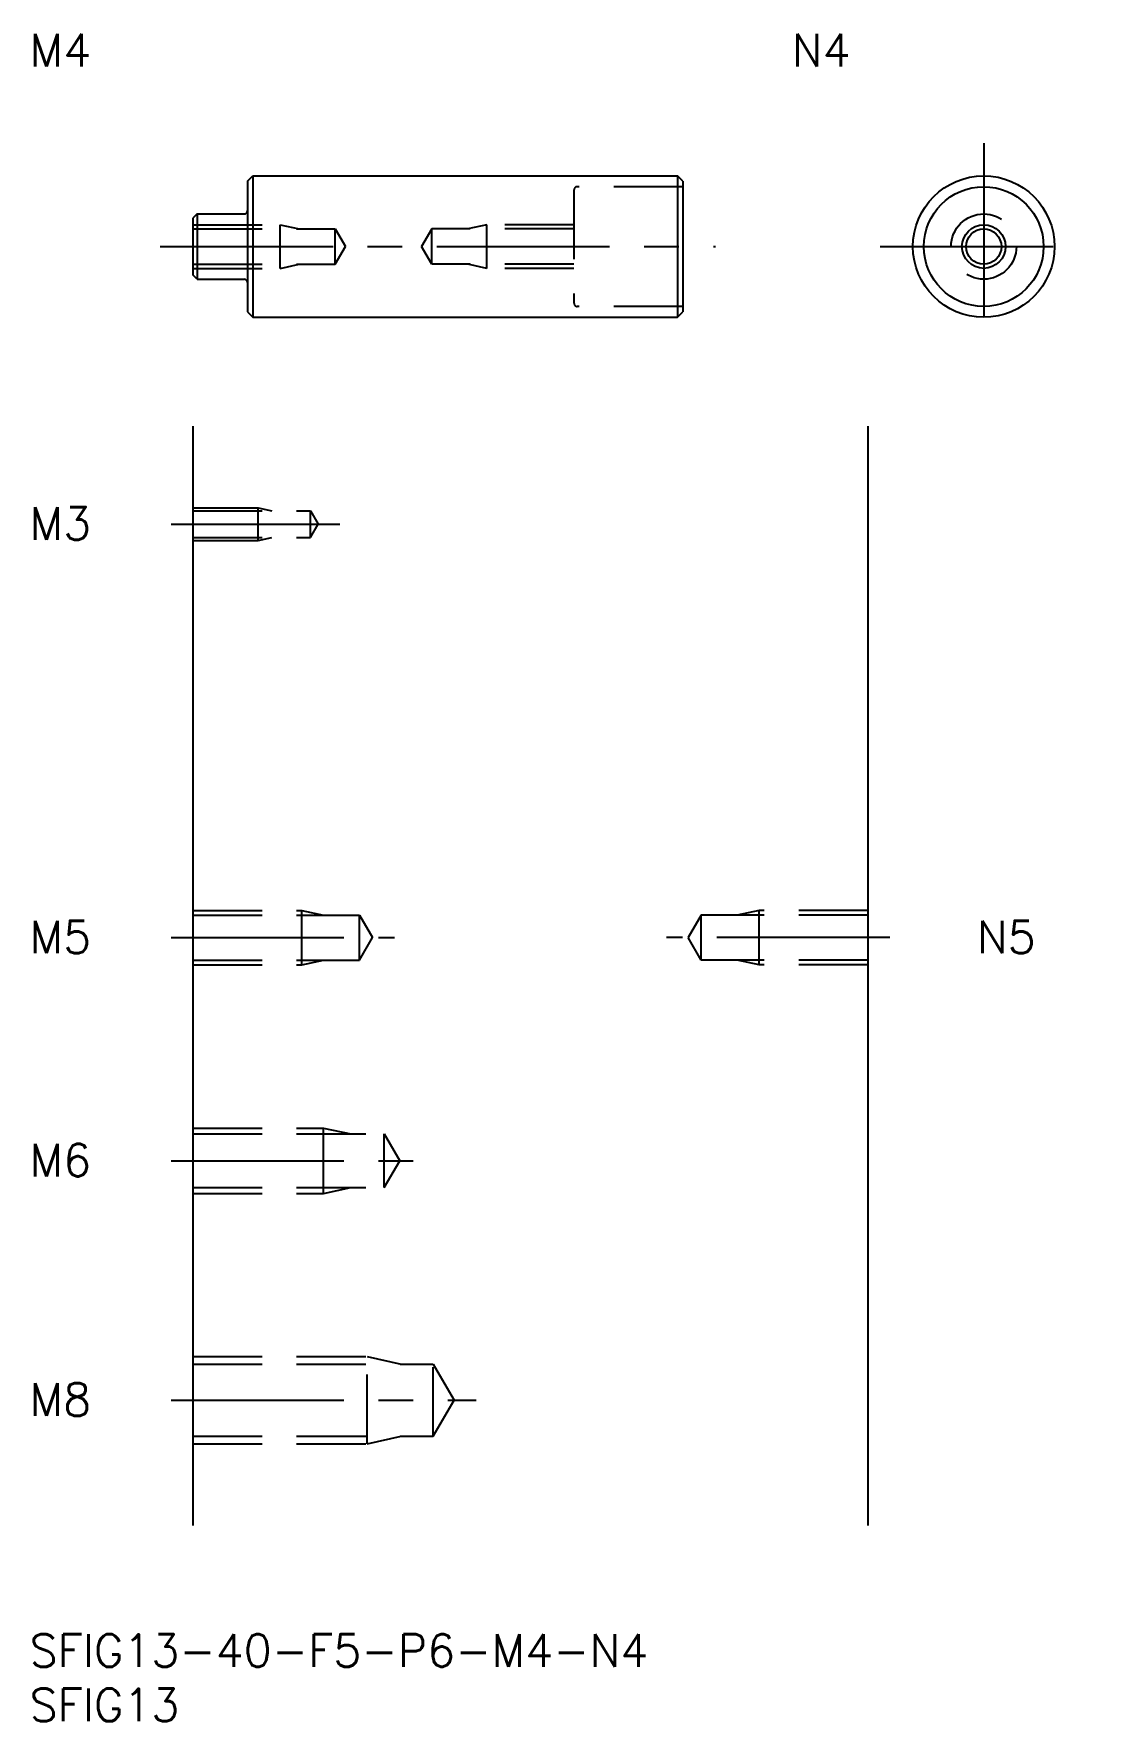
# Model space of a CAD drawing. Extents: x 0 to 97, y -8 to 147.
import ezdxf

# ---------------------------------------------------------------- set-up
doc = ezdxf.new("R2010")
doc.units = 0
doc.header["$LTSCALE"] = 0.5
doc.linetypes.add('CENTER', pattern=[50.8, 31.75, -6.35, 6.35, -6.35])
doc.linetypes.add('DASHED', pattern=[19.05, 12.7, -6.35])
for name, color, linetype in [('MSM_CENTER', 1, 'CENTER'), ('MSM_CONTINUOUS', 7, 'CONTINUOUS'), ('MSM_DASHED', 4, 'DASHED'), ('MSM_NARROW', 5, 'CONTINUOUS'), ('MSM_PART_NUMBER', 7, 'CONTINUOUS')]:
    doc.layers.add(name, color=color, linetype=linetype)
doc.styles.get("Standard").update_dxf_attribs({"font": 'txt.shx', "height": 3, "bigfont": 'bigfont.shx'})

# ---------------------------------------------------------------- blocks, each defined once
blk = doc.blocks.new('*U4')
at = {"layer": 'MSM_PART_NUMBER'}
blk.add_text('SFIG13-40-F5-P6-M4-N4', height=3, dxfattribs=at).set_placement((0, -3))
blk = doc.blocks.new('*U5')
at = {"layer": 'MSM_PART_NUMBER'}
blk.add_text('SFIG13', height=3, dxfattribs=at).set_placement((0, -8))
blk = doc.blocks.new('*U6')
at = {"layer": 'MSM_PART_NUMBER'}
blk.add_text('M8', height=3, dxfattribs=at).set_placement((0, 20.06))
blk = doc.blocks.new('*U7')
at = {"layer": 'MSM_PART_NUMBER'}
blk.add_text('M6', height=3, dxfattribs=at).set_placement((0, 42.06))
blk = doc.blocks.new('*U8')
at = {"layer": 'MSM_PART_NUMBER'}
blk.add_text('M5', height=3, dxfattribs=at).set_placement((0, 62.56))
blk = doc.blocks.new('*U9')
at = {"layer": 'MSM_PART_NUMBER'}
blk.add_text('M4', height=3, dxfattribs=at).set_placement((0, 144.06))
blk = doc.blocks.new('*U10')
at = {"layer": 'MSM_PART_NUMBER'}
blk.add_text('N5', height=3, dxfattribs=at).set_placement((87, 62.56))
blk = doc.blocks.new('*U11')
at = {"layer": 'MSM_PART_NUMBER'}
blk.add_text('N4', height=3, dxfattribs=at).set_placement((70, 144.06))
blk = doc.blocks.new('*U12')
at = {"layer": 'MSM_PART_NUMBER'}
blk.add_text('M3', height=3, dxfattribs=at).set_placement((0, 100.56))

msp = doc.modelspace()

# ---------------------------------------------------------------- linework, layer by layer
at = {"layer": 'MSM_CENTER'}
for p, q in [((87.63, 137), (87.63, 118)), ((12, 127.5), (63, 127.5)), ((78.13, 127.5), (97.13, 127.5)), ((13, 102), (28.5, 102)), ((13, 64), (33.5, 64)), ((79, 64), (58.5, 64)), ((13, 43.5), (36, 43.5)), ((13, 21.5), (41, 21.5))]:
    msp.add_line(p, q, dxfattribs=at)
at = {"layer": 'MSM_CONTINUOUS'}
for p, q in [((20, 133.5), (20.5, 134)), ((20, 133.5), (20, 121.5)), ((20.5, 134), (59.5, 134)), ((20.5, 134), (20.5, 121)), ((59.5, 134), (59.5, 121)), ((60, 133.5), (59.5, 134)), ((60, 133.5), (60, 121.5)), ((15.4, 130.5), (15, 130.1)), ((15.4, 130.5), (15.4, 124.5)), ((15.4, 130.5), (19.7, 130.5)), ((15, 130.1), (15, 124.9)), ((15.4, 124.5), (15, 124.9)), ((15.4, 124.5), (19.7, 124.5)), ((20, 121.5), (20.5, 121)), ((20.5, 121), (59.5, 121)), ((59.5, 121), (60, 121.5)), ((15, 111), (15, 10)), ((77, 111), (77, 10))]:
    msp.add_line(p, q, dxfattribs=at)
for radius in [6.5, 5.5, 1.62]:
    msp.add_circle((87.63, 127.5), radius, dxfattribs=at)
for centre, start, end in [((19.7, 130.8), 270, 0), ((19.7, 124.2), 0, 90)]:
    msp.add_arc(centre, 0.3, start, end, dxfattribs=at)
at = {"layer": 'MSM_DASHED'}
for p, q in [((50, 132.7), (50, 122.3)), ((60, 133), (50.3, 133)), ((15, 129.5), (23, 129.5)), ((15, 129.12), (28.06, 129.12)), ((23, 125.5), (23, 129.5)), ((23, 129.5), (24.75, 129.12)), ((28.06, 125.88), (28.06, 129.12)), ((28.06, 129.12), (29, 127.5)), ((36.94, 129.12), (36, 127.5)), ((50, 129.12), (36.94, 129.12)), ((36.94, 125.88), (36.94, 129.12)), ((42, 129.5), (40.25, 129.12)), ((50, 129.5), (42, 129.5)), ((42, 125.5), (42, 129.5)), ((28.06, 125.88), (29, 127.5)), ((36.94, 125.88), (36, 127.5)), ((15, 125.88), (28.06, 125.88)), ((23, 125.5), (24.75, 125.88)), ((50, 125.88), (36.94, 125.88)), ((42, 125.5), (40.25, 125.88)), ((15, 125.5), (23, 125.5)), ((50, 125.5), (42, 125.5)), ((60, 122), (50.3, 122)), ((15, 103.5), (21, 103.5)), ((15, 103.23), (25.79, 103.23)), ((21, 103.5), (22.25, 103.23)), ((21, 100.5), (21, 103.5)), ((25.79, 100.77), (25.79, 103.23)), ((25.79, 103.23), (26.5, 102)), ((25.79, 100.77), (26.5, 102)), ((15, 100.77), (25.79, 100.77)), ((15, 100.5), (21, 100.5)), ((21, 100.5), (22.25, 100.77)), ((15, 66.5), (25, 66.5)), ((15, 66.07), (30.31, 66.07)), ((25, 61.5), (25, 66.5)), ((25, 66.5), (27, 66.07)), ((30.31, 61.93), (30.31, 66.07)), ((30.31, 66.07), (31.5, 64)), ((61.69, 66.07), (60.5, 64)), ((77, 66.07), (61.69, 66.07)), ((61.69, 61.93), (61.69, 66.07)), ((67, 66.5), (65, 66.07)), ((77, 66.5), (67, 66.5)), ((67, 61.5), (67, 66.5)), ((30.31, 61.93), (31.5, 64)), ((61.69, 61.93), (60.5, 64)), ((15, 61.93), (30.31, 61.93)), ((15, 61.5), (25, 61.5)), ((25, 61.5), (27, 61.93)), ((77, 61.93), (61.69, 61.93)), ((67, 61.5), (65, 61.93)), ((77, 61.5), (67, 61.5)), ((15, 46.5), (27, 46.5)), ((15, 45.96), (32.58, 45.96)), ((27, 40.5), (27, 46.5)), ((27, 46.5), (29.5, 45.96)), ((32.58, 41.04), (32.58, 45.96)), ((32.58, 45.96), (34, 43.5)), ((32.58, 41.04), (34, 43.5)), ((15, 41.04), (32.58, 41.04)), ((15, 40.5), (27, 40.5)), ((27, 40.5), (29.5, 41.04)), ((15, 25.5), (31, 25.5)), ((15, 24.82), (37.08, 24.82)), ((31, 17.5), (31, 25.5)), ((31, 25.5), (34.12, 24.82)), ((37.08, 18.18), (37.08, 24.82)), ((37.08, 24.82), (39, 21.5)), ((37.08, 18.18), (39, 21.5)), ((15, 18.18), (37.08, 18.18)), ((15, 17.5), (31, 17.5)), ((31, 17.5), (34.12, 18.18))]:
    msp.add_line(p, q, dxfattribs=at)
msp.add_circle((87.63, 127.5), 3, dxfattribs=at)
for centre, start, end in [((50.3, 132.7), 90, 180), ((50.3, 122.3), 180, 270)]:
    msp.add_arc(centre, 0.3, start, end, dxfattribs=at)
at = {"layer": 'MSM_NARROW'}
msp.add_circle((87.63, 127.5), 2, dxfattribs=at)

# ---------------------------------------------------------------- block references
at = {"layer": 'MSM_CONTINUOUS'}
for name in ['*U9', '*U11', '*U12', '*U8', '*U10', '*U7', '*U6', '*U4', '*U5']:
    msp.add_blockref(name, (0, 0), dxfattribs=at)

doc.saveas('drawing.dxf')
